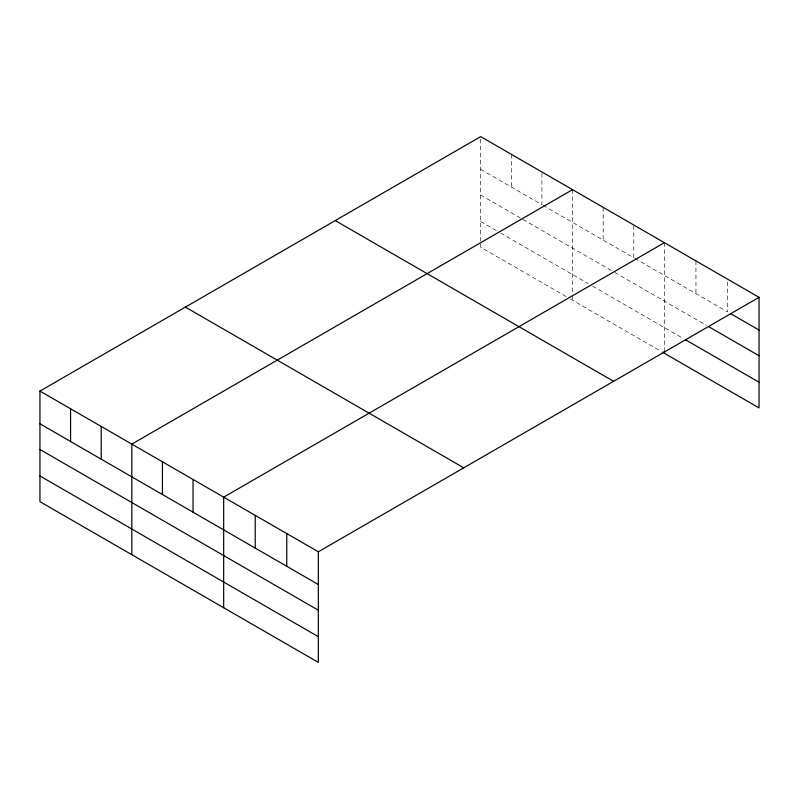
<?xml version="1.0" encoding="UTF-8"?>
<svg xmlns="http://www.w3.org/2000/svg" width="799" height="799" viewBox="0 0 799 799"><rect width="100%" height="100%" fill="white"/><g stroke="black" fill="none" stroke-linecap="round" stroke-linejoin="round"><path stroke-width="0.6" stroke-dasharray="4 3" d="M480.678 241.088L480.678 136.619M480.678 169.348L541.922 204.704L541.922 171.985M542.98 205.313L633.787 257.737L633.787 225.018M634.835 258.347L727.499 311.85L727.499 279.121M480.678 195.036L521.857 218.816M522.916 219.425L613.722 271.85M614.781 272.459L706.466 325.403M480.678 221.513L496.519 230.661M500.743 233.098L588.384 283.695M592.608 286.132L683.335 338.516M566.211 296.589L480.678 247.211L480.678 242.317M570.426 299.026L661.232 351.45M695.949 260.913L695.949 293.632M664.408 242.696L664.408 349.612M603.165 207.34L603.165 240.06M572.543 189.663L572.543 294.122M572.543 295.35L572.543 300.244M511.3 154.307L511.3 187.026"/><path stroke-width="1.2" d="M662.291 352.059L759.05 407.919L759.05 297.338L480.678 136.619L39.95 391.081L39.95 501.662L318.322 662.381L318.322 551.789L39.95 391.081M572.543 189.663L131.815 444.114L131.815 554.696M664.408 242.696L223.67 497.148L223.67 607.729M318.322 551.789L759.05 297.338M730.656 313.667L759.05 330.057M708.573 326.611L759.05 355.755M685.432 339.725L759.05 382.232M335.24 220.594L613.612 381.313M185.388 307.106L463.76 467.824M39.95 423.8L318.322 584.518M39.95 449.497L318.322 610.206M39.95 475.964L318.322 636.683M664.408 350.831L664.408 353.278M286.771 533.582L286.771 566.301M255.221 515.365L255.221 548.084M193.048 479.47L193.048 512.189M162.437 461.792L162.437 494.511M101.193 426.436L101.193 459.155M70.572 408.758L70.572 441.477"/></g></svg>
